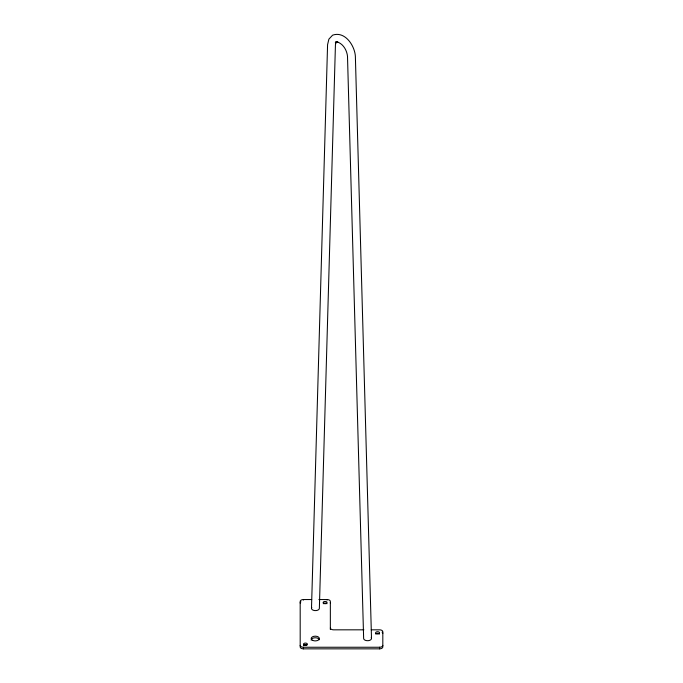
<?xml version="1.0" encoding="UTF-8"?>
<svg xmlns="http://www.w3.org/2000/svg" width="683" height="683" viewBox="0 0 683 683"><rect width="100%" height="100%" fill="white"/><g stroke="black" fill="none" stroke-linecap="round" stroke-linejoin="round"><path stroke-width="1.02" d="M311.499 608.34L327.575 44.677L328.89 39.127L332.595 35.183C344.864 30.778 354.648 45.437 355.365 56.185L371.509 638.443M336.804 41.808L335.703 43.029L336.07 41.876L335.438 44.822L319.362 608.34A3.936 2.271 0 0 1 314.658 610.568A3.936 2.271 0 0 1 311.798 607.469M336.471 42.03L335.31 42.38L337.778 41.979L336.608 41.731C342.986 43.422 346.879 50.081 347.502 56.33L363.638 638.443A3.936 2.271 0 0 0 368.333 640.671A3.936 2.271 0 0 0 371.202 637.572M371.185 629.828L379.535 629.828A3.278 1.895 0 0 1 382.813 631.724L382.813 646.955A3.278 1.895 0 0 1 379.535 648.85L303.465 648.85A3.278 1.895 0 0 1 300.187 646.955L300.187 601.433A3.278 1.895 0 0 1 303.465 599.546L311.679 599.546M318.867 599.546L327.072 599.546A3.278 1.895 0 0 1 330.35 601.433L330.35 629.538M363.885 629.828L333.628 629.828A3.278 1.895 0 0 1 330.35 627.933M300.187 645.35A3.278 1.895 0 0 0 303.465 647.245L379.535 647.245A3.278 1.895 0 0 0 382.813 645.35M379.535 647.245L379.535 648.85M327.072 599.546L327.072 600.075M303.465 599.546L303.465 600.075M303.465 647.245L303.465 648.85M311.175 640.142A4.098 2.365 0 0 1 314.897 637.785A4.098 2.365 0 0 1 319.303 639.715M323.281 603.763A1.964 1.135 0 0 1 325.108 603.038A1.964 1.135 0 0 1 326.935 603.763M303.602 645.401A1.964 1.135 0 0 1 306.829 645.017M375.735 634.046A1.964 1.135 0 0 1 377.562 633.329A1.964 1.135 0 0 1 379.398 634.046M300.187 603.038A3.278 1.895 0 0 1 300.921 601.851M330.299 602.696A3.278 1.895 0 0 1 330.35 603.038M382.079 632.134A3.278 1.895 0 0 1 382.813 633.329M312.609 640.338A4.098 2.365 0 0 0 319.303 638.964A4.098 2.365 0 0 0 313.898 636.308A4.098 2.365 0 0 0 312.609 640.338M323.563 603.277A1.964 1.135 0 0 0 326.935 602.987A1.964 1.135 0 0 0 324.818 601.45A1.964 1.135 0 0 0 323.563 603.277M303.892 644.923A1.964 1.135 0 0 0 307.265 644.632A1.964 1.135 0 0 0 305.147 643.096A1.964 1.135 0 0 0 303.892 644.923M376.026 633.559A1.964 1.135 0 0 0 379.398 633.278A1.964 1.135 0 0 0 377.281 631.732A1.964 1.135 0 0 0 376.026 633.559"/></g></svg>
